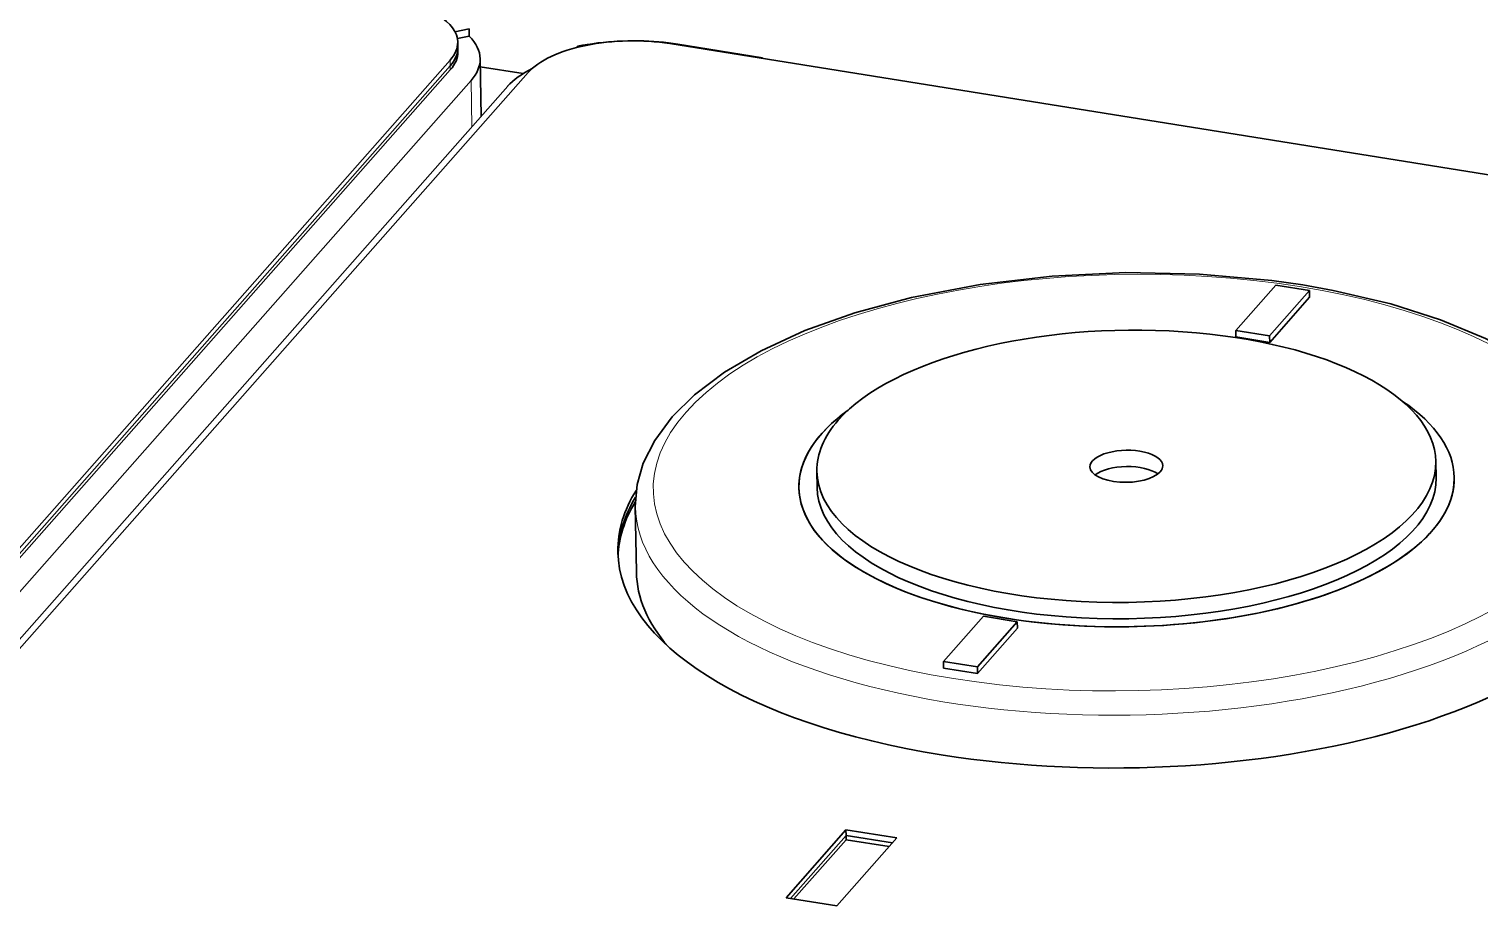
# Model space of a CAD drawing. Extents: x -1051 to 2563, y -231 to 775.
# Drawn here: x -330.21 to -290.39, y 586.87 to 611.36 of the extents above; entities that cross this region are included whole.
import ezdxf

# ---------------------------------------------------------------- set-up
doc = ezdxf.new("R2010")
doc.units = 0

msp = doc.modelspace()

# ---------------------------------------------------------------- linework, layer by layer
at = {"color": 7, "lineweight": 35, "ltscale": 0.009881}
msp.add_line((-318.514, 611.277), (-318.127, 611.356), dxfattribs=at)
at = {"color": 7, "lineweight": 35, "ltscale": 0.004938}
msp.add_line((-318.127, 611.356), (-318.123, 611.159), dxfattribs=at)
at = {"color": 7, "lineweight": 35, "ltscale": 0.008312}
msp.add_line((-318.449, 611.092), (-318.123, 611.159), dxfattribs=at)
at = {"color": 7, "lineweight": 35, "ltscale": 0.003928}
for p, q in [((-318.437, 610.838), (-318.44, 610.995)), ((-307.777, 589.348), (-307.774, 589.191))]:
    msp.add_line(p, q, dxfattribs=at)
at = {"color": 7, "lineweight": 35, "ltscale": 0.000705037}
msp.add_line((-315.152, 610.88), (-315.152, 610.852), dxfattribs=at)
at = {"color": 7, "lineweight": 35, "ltscale": 0.000802208}
msp.add_line((-315.13, 610.857), (-315.152, 610.88), dxfattribs=at)
at = {"color": 7, "lineweight": 35}
for p, q in [((-312.618, 610.954), (-269.34, 604.02)), ((-318.647, 610.501), (-379.538, 541.475)), ((-318.645, 610.344), (-379.535, 541.318)), ((-379.535, 541.318), (-318.645, 610.344)), ((-379.534, 541.206), (-318.643, 610.232)), ((-377.397, 541.132), (-316.507, 610.158)), ((-318.072, 609.943), (-378.963, 540.917)), ((-377.958, 540.756), (-317.067, 609.782))]:
    msp.add_line(p, q, dxfattribs=at)
at = {"color": 7, "lineweight": 35, "ltscale": 0.058911}
msp.add_line((-310.064, 610.564), (-312.391, 610.937), dxfattribs=at)
at = {"color": 7, "lineweight": 13, "ltscale": 0.003928}
msp.add_line((-318.645, 610.344), (-318.647, 610.501), dxfattribs=at)
at = {"color": 7, "lineweight": 35, "ltscale": 0.002805}
msp.add_line((-318.437, 610.838), (-318.435, 610.726), dxfattribs=at)
at = {"color": 7, "lineweight": 35, "ltscale": 0.039608}
msp.add_line((-317.822, 610.538), (-317.798, 608.954), dxfattribs=at)
at = {"color": 7, "lineweight": 35, "ltscale": 0.000577835}
msp.add_line((-310.079, 610.547), (-310.064, 610.564), dxfattribs=at)
at = {"color": 7, "lineweight": 35, "ltscale": 0.000495969}
msp.add_line((-310.064, 610.545), (-310.064, 610.564), dxfattribs=at)
at = {"color": 7, "lineweight": 13, "ltscale": 0.002806}
msp.add_line((-318.645, 610.344), (-318.643, 610.232), dxfattribs=at)
at = {"color": 7, "lineweight": 35, "ltscale": 0.029765}
msp.add_line((-316.643, 610.131), (-317.819, 610.319), dxfattribs=at)
at = {"color": 7, "lineweight": 13, "ltscale": 0.03195}
msp.add_line((-318.072, 609.943), (-318.052, 608.666), dxfattribs=at)
at = {"color": 7, "lineweight": 35, "ltscale": 0.041437}
for p, q in [((-297.072, 603.074), (-295.975, 604.317)), ((-295.044, 604.168), (-296.141, 602.925)), ((-295.042, 603.988), (-296.138, 602.745)), ((-303.072, 595.068), (-304.168, 593.825))]:
    msp.add_line(p, q, dxfattribs=at)
at = {"color": 7, "lineweight": 35, "ltscale": 0.023565}
for p, q in [((-295.975, 604.317), (-295.044, 604.168)), ((-296.141, 602.925), (-297.072, 603.074))]:
    msp.add_line(p, q, dxfattribs=at)
at = {"color": 7, "lineweight": 35, "ltscale": 0.00449}
for p, q in [((-295.042, 603.988), (-295.044, 604.168)), ((-297.069, 602.894), (-297.072, 603.074)), ((-296.138, 602.745), (-296.141, 602.925)), ((-303.069, 594.888), (-303.072, 595.068)), ((-305.096, 593.794), (-305.099, 593.974)), ((-304.165, 593.645), (-304.168, 593.825))]:
    msp.add_line(p, q, dxfattribs=at)
at = {"color": 7, "lineweight": 35, "ltscale": 0.023564}
for p, q in [((-296.138, 602.745), (-297.069, 602.894)), ((-304.003, 595.217), (-303.072, 595.068)), ((-304.168, 593.825), (-305.099, 593.974)), ((-304.165, 593.645), (-305.096, 593.794))]:
    msp.add_line(p, q, dxfattribs=at)
at = {"color": 7, "lineweight": 35, "ltscale": 0.011224}
msp.add_line((-291.57, 599.024), (-291.578, 599.473), dxfattribs=at)
at = {"color": 7, "lineweight": 35, "ltscale": 0.011226}
msp.add_line((-308.568, 598.757), (-308.575, 599.206), dxfattribs=at)
at = {"color": 7, "lineweight": 35, "ltscale": 0.044897}
msp.add_line((-313.533, 596.434), (-313.561, 598.23), dxfattribs=at)
at = {"color": 7, "lineweight": 35, "ltscale": 0.041436}
msp.add_line((-305.099, 593.974), (-304.003, 595.217), dxfattribs=at)
at = {"color": 7, "lineweight": 35, "ltscale": 0.041438}
msp.add_line((-303.069, 594.888), (-304.165, 593.645), dxfattribs=at)
at = {"color": 7, "lineweight": 35, "ltscale": 0.062156}
msp.add_line((-307.777, 589.348), (-309.422, 587.483), dxfattribs=at)
at = {"color": 7, "lineweight": 35, "ltscale": 0.057578}
for p, q in [((-309.298, 587.464), (-307.774, 589.191)), ((-307.774, 589.191), (-309.298, 587.464))]:
    msp.add_line(p, q, dxfattribs=at)
at = {"color": 7, "lineweight": 35, "ltscale": 0.054308}
msp.add_line((-309.21, 587.449), (-307.773, 589.078), dxfattribs=at)
at = {"color": 7, "lineweight": 35, "ltscale": 0.062155}
msp.add_line((-308.025, 587.26), (-306.381, 589.124), dxfattribs=at)
at = {"color": 7, "lineweight": 35, "ltscale": 0.035347}
msp.add_line((-306.381, 589.124), (-307.777, 589.348), dxfattribs=at)
at = {"color": 7, "lineweight": 35, "ltscale": 0.032218}
msp.add_line((-306.502, 588.987), (-307.774, 589.191), dxfattribs=at)
msp.add_line((-306.502, 588.987), (-307.774, 589.191), dxfattribs=at)
at = {"color": 7, "lineweight": 35, "ltscale": 0.002806}
msp.add_line((-307.774, 589.191), (-307.773, 589.078), dxfattribs=at)
at = {"color": 7, "lineweight": 35, "ltscale": 0.029982}
msp.add_line((-306.588, 588.889), (-307.773, 589.078), dxfattribs=at)
at = {"color": 7, "lineweight": 35, "ltscale": 0.035346}
msp.add_line((-309.422, 587.483), (-308.025, 587.26), dxfattribs=at)
at = {"color": 7, "lineweight": 35}
for points in [[(-313.561, 598.23), (-313.509, 598.839), (-313.342, 599.424), (-313.029, 600.05), (-312.545, 600.702), (-311.939, 601.299), (-311.109, 601.926), (-310.102, 602.516), (-308.903, 603.066), (-307.529, 603.555), (-305.974, 603.976), (-304.088, 604.337), (-302.111, 604.568), (-300.088, 604.663), (-298.064, 604.622), (-296.085, 604.444), (-295.232, 604.322)], [(-286.564, 598.654), (-286.647, 599.314), (-286.846, 599.898), (-287.214, 600.547), (-287.699, 601.137), (-288.322, 601.703), (-289.131, 602.271), (-290.211, 602.855), (-291.445, 603.368), (-292.816, 603.803), (-294.4, 604.174), (-295.232, 604.322)]]:
    msp.add_lwpolyline(points, dxfattribs=at)
for centre, major_axis, start_param, end_param in [((-321.439, 610.949), (3, 0.047), 6.283123, 7.47288), ((-321.439, 610.949), (3, 0.047), 5.902083, 6.283123), ((-321.432, 610.482), (-3.61, -0.057), 3.14153, 3.546086), ((-313.714, 609.711), (3, 0.047), 1.189694, 2.760491), ((-313.71, 609.442), (-3.61, -0.057), 4.78743, 5.116488), ((-313.71, 609.442), (-3.61, -0.057), 4.331287, 4.637315), ((-321.437, 610.791), (3, 0.047), 5.902083, 6.283123), ((-321.437, 610.791), (-3, -0.047), 2.760491, 3.141531), ((-321.435, 610.679), (-3, -0.047), 2.760491, 3.141531), ((-321.432, 610.482), (-3.61, -0.057), 2.760491, 3.14153), ((-313.707, 609.244), (-3.61, -0.057), 5.544484, 5.902083), ((-300.076, 599.339), (8.499, 0.133), 6.283123, 9.043676), ((-300.069, 598.891), (8.999, 0.141), 6.283123, 6.845558), ((-300.069, 598.891), (8.999, 0.141), 6.283123, 6.845558), ((-300.069, 598.891), (8.999, 0.141), 2.579242, 3.141531), ((-300.076, 599.339), (8.499, 0.133), 2.760491, 3.141531), ((-300.069, 598.891), (8.999, 0.141), 2.579242, 2.760491), ((-300.069, 598.891), (8.999, 0.141), 2.760491, 3.141531), ((-300.076, 599.339), (1, 0.016), 6.283123, 9.424716), ((-300.076, 599.339), (8.499, 0.133), 3.141531, 6.283123), ((-300.076, 599.339), (1, 0.016), 3.141531, 5.902083), ((-300.069, 598.891), (1, 0.016), 0.535255, 2.606339), ((-300.076, 599.339), (1, 0.016), 5.902083, 6.283123), ((-300.069, 598.891), (8.999, 0.141), 3.141531, 6.283123), ((-300.069, 598.891), (8.499, 0.133), 3.141531, 6.283123), ((-300.069, 598.891), (8.999, 0.141), 4.331287, 6.283123), ((-300.043, 597.212), (13.998, 0.22), 2.864369, 3.141629), ((-300.069, 598.891), (8.999, 0.141), 3.141531, 4.331287), ((-300.041, 597.055), (13.998, 0.22), 2.870454, 3.12883), ((-300.041, 597.055), (-13.998, -0.22), 6.012047, 6.270423), ((-300.039, 596.942), (-13.998, -0.22), 6.014278, 6.261319), ((-300.043, 597.212), (13.998, 0.22), 4.331287, 6.283222), ((-300.043, 597.212), (13.998, 0.22), 3.141629, 4.331287), ((-300.034, 596.646), (13.498, 0.212), 3.141629, 3.497619)]:
    msp.add_ellipse(centre, major_axis=major_axis, ratio=0.440114, start_param=start_param, end_param=end_param, dxfattribs=at)
at = {"color": 7, "lineweight": 13}
for centre, major_axis, start_param, end_param in [((-300.069, 598.891), (12.998, 0.204), 1.189694288250149, 7.472879595429735), ((-300.062, 598.442), (13.498, 0.212), 3.141629, 6.283222)]:
    msp.add_ellipse(centre, major_axis=major_axis, ratio=0.440114, start_param=start_param, end_param=end_param, dxfattribs=at)

doc.saveas('drawing.dxf')
